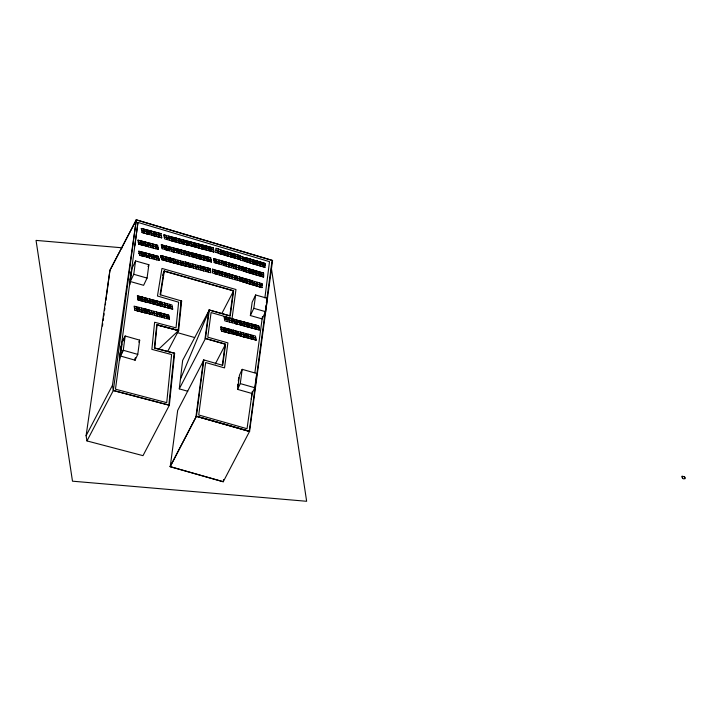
<?xml version="1.0" encoding="UTF-8"?>
<svg xmlns="http://www.w3.org/2000/svg" width="721" height="721" viewBox="0 0 721 721"><rect width="100%" height="100%" fill="white"/><g stroke="black" fill="none" stroke-linecap="round" stroke-linejoin="round"><path stroke-width="1.08" d="M222.32 365.196L225.15 344.187L205.043 338.464L208.892 309.868L229.846 315.834L233.216 290.806L163.937 271.114L160.089 294.727L181.647 300.999L178.655 330.461L157.088 324.829L154.736 348.063L174.626 353.272L169.354 405.238L143.001 455.654L86.962 440.928L86.096 435.718L109.943 270.249L136.296 219.869L272.087 260.371L266.373 302.802M168.831 405.319L174.121 353.173L154.393 347.973L156.727 324.919L178.294 330.56L157.088 324.829M181.142 300.891L178.15 330.362L178.655 330.461L167.804 351.226M187.757 391.26L179.286 388.853L182.647 360.41L209.306 310.021L230.251 315.987L233.649 290.77L164.307 271.024L163.279 272.998M264.895 297.863L269.51 261.651L137.963 222.41L115.468 389.187L166.722 402.66L171.607 354.543L151.87 349.361L154.618 322.26L176.023 327.884L178.637 302.198L157.457 296.007L161.955 268.437L235.956 289.509L232.045 318.538L211.091 312.572L207.783 337.167L227.89 342.89L224.528 367.899L205.665 362.528L198.726 414.972L247.033 428.725L252.368 391.323M170.237 466.658L177.681 410.402L203.872 359.977L196.427 416.233L170.237 466.658L223.24 481.745L249.592 431.338L272.583 260.479L136.341 219.842L109.943 270.249L106.672 294.799M102.463 326.027L102.761 323.801M103.211 320.448L103.518 318.222M103.815 315.987L104.121 313.761M104.572 310.409L104.869 308.182M105.32 304.839L105.617 302.604M105.924 300.369L106.375 297.025M86.962 440.928L113.323 390.512L136.323 219.716M130.177 279.478L130.483 277.261M130.934 273.926L131.231 271.7M120.01 355.011L120.461 351.668M120.767 349.442L121.218 346.098M130.113 280.352L130.573 277.008M130.871 274.782L131.321 271.438M134.791 245.816L137.963 222.41M133.764 274.286L135.557 260.939L148.868 264.724L147.066 278.081L143.605 285.309L130.303 281.514L133.764 274.286L147.066 278.081M122.128 343.971L120.254 355.958L135.061 360.176L137.765 354.39L139.685 340.141L125.175 336.004L122.164 341.772M179.286 388.853L205.485 338.428L209.306 310.021L180.656 378.687M223.537 479.528L223.24 481.745L170.075 466.64L196.427 416.233L249.592 431.338L196.427 416.233M237.57 386.447L237.867 384.257M238.309 380.967L238.75 377.678M252.08 393.513L237.57 389.376L239.48 375.127L242.193 369.341L256.703 373.478L254.783 387.727L252.08 393.513L251.269 399.074M237.57 389.376L240.273 383.599L242.193 369.341M250.358 315.546L252.161 302.198L255.622 294.97L267.374 298.323L265.58 311.67L262.12 318.898L250.358 315.546L253.819 308.327L255.622 294.97M254.883 372.676L262.417 316.672M265.319 310.616L249.232 431.428L195.995 416.269L203.466 359.824L222.735 365.349L225.583 344.151L205.485 338.428M265.625 308.381L266.076 305.028M120.101 355.029L121.795 342.772M129.789 284.867L132.096 268.158L135.557 260.939M113.323 390.512L169.354 405.238L113.323 390.512L112.458 385.311L136.341 219.842M119.623 360.302L120.254 355.958L123.273 350.199L125.175 336.004L122.471 341.79M160.585 294.835L164.307 271.024M141.271 228.485L160.945 233.658L141.271 228.485L142.01 232.486L161.648 237.795L151.843 235.217L151.455 233.135M137.963 240.165L140.343 240.904L140.73 242.878L138.315 242.247L137.963 240.165L157.629 245.347L158.332 249.484L158.016 247.321L138.315 242.247M141.658 230.414L143.236 230.981M138.396 242.184L144.84 243.959M142.01 232.486L149.31 234.559L148.607 230.414M148.111 244.933L148.445 246.726L138.792 244.158L143.713 245.32L142.866 241.4L140.379 240.805M144.038 231.144L161.297 235.731L161.648 237.795M144.452 233.018L143.686 229.116M141.631 253.792L139.099 253.323L158.8 258.397L159.152 260.461L158.413 256.424L138.747 251.241L143.65 252.476L144.497 256.397L139.577 255.234L149.265 257.703M142.866 241.4L157.629 245.347M139.18 253.26L158.764 258.497M146.507 231.946L146.192 229.774L146.895 233.928M148.688 230.432L149.427 234.478M143.65 252.476L158.413 256.424M146.066 245.996L145.291 242.103L146.03 246.095M151.104 231.18L151.843 235.217M147.724 242.842L148.499 246.906L158.368 249.385M153.519 231.811L154.303 235.866M150.184 243.491L150.527 245.564M154.339 235.767L153.943 233.694M146.85 257.073L146.12 253.188L146.859 257.082M148.508 253.918L149.283 257.983L159.152 260.461M152.717 244.158L153.456 248.204L152.681 244.149M148.868 255.73L149.283 257.983M156.421 234.451L156.06 232.378L156.754 236.398M150.968 254.567L151.392 256.658M158.485 233.009L159.233 237.164L158.494 233.117M147.661 300.585L147.192 298.413L137.387 295.835L147.156 298.512L147.895 302.55L138.09 299.981L137.774 297.818L172.4 306.957L157.656 303.081M151.392 256.442L151.816 258.533M155.511 246.762L155.871 248.835L155.159 244.698M134.521 308.02L144.254 310.787L144.642 312.761L134.836 310.183L134.097 306.146L143.93 308.624L144.642 312.761M151.734 258.515L151.004 254.468M138.09 299.981L137.387 295.835M153.501 255.234L153.843 257.298M134.836 310.183L144.678 312.662M139.766 296.574L140.55 300.621L140.234 298.458M136.512 306.776L136.909 308.858M154.267 259.181L153.465 255.225M155.997 255.784L156.7 259.921L155.943 255.775M142.226 297.214L142.578 299.287M173.986 239.381L188.839 243.338L188.451 241.364L163.856 234.893L166.344 235.488L167.164 239.507M211.073 259.884L186.369 253.413L185.892 251.241L161.306 244.78C166.2 245.302 162.468 251.106 169.408 250.602M139.748 311.364L139.054 307.335L139.396 309.3M143.001 301.162L142.262 297.124M164.19 247.321L161.657 246.852L186.288 253.224L161.738 246.789M141.433 308.074L142.226 312.121M171.787 251.341L162.171 248.664M145.164 299.756L144.723 297.764L145.516 301.82M163.757 245.464L164.604 249.394M163.856 234.893L164.217 236.966L188.812 243.437M170.507 258.253L171.283 262.318L186.045 266.184L185.73 264.021L161.098 257.649L160.747 255.576L175.491 259.461L176.266 263.507M142.253 312.031L141.776 310.021M161.18 257.595L170.895 260.227M147.309 298.512L172.013 304.983L172.725 309.12L157.962 305.253L157.511 303.099L147.859 300.522L148.256 302.505L172.725 309.12M169.129 238.263L168.759 236.118L169.525 240.192L189.154 245.5L174.401 241.634L173.653 237.47M146.949 311.292L144.407 310.787L169.147 317.168L169.462 319.331L168.759 315.185L144.056 308.714L146.561 309.318L146.913 311.391M186.045 266.184L161.576 259.569L171.283 262.318M166.966 250.079L166.209 246.005L167.02 250.025M144.254 310.787L134.476 308.11M144.606 310.733L149.526 311.896L149.833 314.023L149.049 310.111M147.895 302.55L138.126 299.882M148.256 302.505L147.895 300.432M163.631 258.127C161.937 250.926 165.289 265.526 163.658 258.217M154.645 315.284L144.993 312.707L149.923 313.869M149.689 299.242L150.112 301.117M149.779 299.206L162.171 302.396L162.522 304.568M150.166 301.189L150.725 303.126M165.623 256.973L166.407 260.876L166.019 258.947M147.021 311.364L147.472 313.338L147.057 311.265M171.959 240.724L171.238 236.839L171.968 240.733M150.761 303.027L149.815 299.107M152.194 299.846L153.176 303.667M152.302 299.909L153.14 303.766M148.941 310.048L149.328 312.031L151.049 312.508M171.066 247.447L171.841 251.512L174.293 252.053M168.038 257.604L168.849 261.408M171.427 249.259L171.841 251.512M174.401 241.634L164.685 238.885L164.217 236.966L188.839 243.338M176.086 238.218L176.51 240.3M151.464 310.751L152.266 314.545M173.527 248.096L173.95 250.187M151.879 312.572L169.111 317.267M173.905 250.07L174.257 252.152M155.52 304.343L154.799 300.459L155.538 304.352M157.178 301.189L157.998 305.154M153.924 311.4L154.402 313.284M153.979 311.409L154.709 315.456L169.498 319.232M174.374 252.062L173.563 247.997M176.059 248.763L176.483 250.647M157.962 305.253L148.283 302.405M159.647 301.838L160.071 303.92M181.106 239.435L181.764 243.563M156.421 311.941L157.205 316.104L156.466 312.067M176.023 248.754L176.798 252.692M160.071 303.712L160.495 305.803M181.467 241.508L181.818 243.572M160.413 305.785L159.683 301.738M176.239 263.498L175.888 261.435M183.522 240.066L184.234 244.212L183.963 242.058M158.881 312.698L159.692 316.654M158.953 312.617L168.759 315.185M177.916 260.2L178.736 264.156M181.368 252.035L181.674 254.089L180.971 249.953M162.91 306.434L162.135 302.496M159.656 316.645L159.233 314.762M178.312 262.282L178.655 264.246M164.667 303.054L165.379 307.191L164.622 303.036M161.414 313.256L162.117 317.402L161.801 315.239M183.395 250.701L184.215 254.648M180.376 260.849L181.151 264.796M180.421 260.867L180.809 262.841M186.676 244.743L186.036 240.733L186.775 244.77M189.154 245.5L188.451 241.364M167.137 303.703L167.795 307.831L167.488 305.776M163.802 313.995L164.145 316.059M188.686 241.463L213.281 247.934L188.686 241.463L189.515 245.455L214.02 251.971L199.221 248.195L198.527 244.049L199.221 248.195M171.877 251.413L186.604 255.387L185.892 251.241M182.837 261.498L183.63 265.553L182.918 261.417M186.369 253.413L211.109 259.785L211.424 261.948L196.671 258.082L195.923 253.918L196.364 255.91M164.568 317.934L163.829 313.896M189.515 245.455L189.154 243.374L213.632 250.007M191.065 242.193L192.02 245.978M166.344 314.554L167.047 318.691L166.299 314.545M188.397 252.071L189.371 255.964L186.955 255.333L186.604 253.26L186.991 255.234L196.608 257.902M185.306 262.147L160.711 255.676M210.478 270.781L210.162 268.618L185.45 262.138L187.965 262.741L188.316 264.814M191.543 244.113L191.966 245.987M170.246 308.363L169.552 304.334L170.336 308.39M188.911 253.918L188.433 251.971M188.983 253.99L189.434 255.964M185.811 264.219L185.45 262.138M186.009 264.156L190.903 265.418M193.462 242.797L194.436 246.618M191.326 254.549L190.939 252.575L191.795 256.64L211.424 261.948M196.049 268.708L186.397 266.139L191.236 267.446L190.344 263.48M193.85 244.77L194.4 246.717M191.398 254.711L191.849 256.595M186.613 264.427L188.352 264.724M188.424 264.796L188.911 266.662M190.452 263.544L191.29 267.401M193.859 255.36L193.462 253.269L194.228 257.172M196.752 247.384L196.013 243.392L196.797 247.294M190.876 265.373L210.514 270.69M198.915 246.032L213.668 249.908L189.073 243.437M192.868 264.174L193.652 268.077L192.949 264.084M196.256 255.829L211.037 259.975M199.167 248.024L189.551 245.356M199.203 258.632L198.383 254.567L199.167 258.731M201.411 246.681L201.673 248.736M195.409 264.733L196.112 268.879L210.865 272.754L210.162 268.618M195.697 266.635L196.112 268.879M201.754 248.745L200.943 244.689M203.439 245.455L203.863 247.33M200.844 255.324L201.619 259.263M197.797 265.472L198.608 269.528M197.869 265.49L198.645 269.429M204.178 249.385L203.439 245.347M201.06 270.069L200.321 266.022L200.708 268.113M200.321 266.139L210.126 268.717M203.646 258.037L203.376 255.883L204.088 260.02M206.287 248.078L205.891 245.987L206.63 250.034M208.396 246.654L209.09 250.674M206.233 258.506L205.791 256.514L206.53 260.56M203.475 270.817L202.772 266.671L203.529 270.826M208.225 257.262L209.009 261.317L208.522 259.317M211.082 249.439L211.505 251.314M205.197 267.419L205.945 271.457L205.674 269.312M211.595 251.341L210.811 247.285M210.721 257.812L185.982 251.44L210.721 257.812L211.46 261.849M207.666 268.068L208.063 270.141M207.999 270.014L208.387 271.997M220.77 251.737L215.949 250.079M208.486 272.024L207.702 267.969M225.547 255.306L215.894 252.386M216.615 261.2L214.038 260.669L214.011 258.686L238.687 265.851L238.705 269.798L223.898 265.508L223.843 261.543L223.843 263.625M214.038 260.669L238.642 267.915M218.247 248.988L215.858 248.186L215.921 250.178M218.292 249.042L220.716 249.745L220.806 251.638M223.843 265.328L214.164 262.48L219.103 263.787M220.635 252.08C212.497 248.916 224.456 259.506 220.716 249.745M212.425 269.194L214.921 269.861L214.993 273.701L215.029 271.709L217.454 272.412L217.418 274.44L217.345 270.564L237.101 276.368L212.425 269.194L212.569 272.998L237.119 280.307L237.101 276.368M216.462 261.372L216.435 259.389M212.542 271.015L215.029 271.709M216.48 259.443L216.679 263.084M240.435 259.641L220.707 253.918L220.581 250.088L240.318 255.775L240.399 259.74L237.975 259.037L237.795 257.118M215.056 273.692L217.517 274.295M223.05 250.8L223.149 254.513M219.04 263.832L218.941 260.047L238.687 265.851M221.338 260.921L221.455 264.526M225.439 251.593L225.601 255.486L228.052 256.081M225.448 253.413L225.601 255.486M225.61 253.404L240.309 257.848L240.399 259.74M219.806 273.151L219.779 271.33L219.86 275.034M227.908 252.305L228.142 256.099M227.935 254.288L228.025 256.18M222.212 272.15L222.311 276.017M224.862 274.674L222.356 273.944M226.385 262.282L226.403 266.229L226.313 262.255M230.45 253.044L230.54 254.937M235.497 258.217L230.567 256.793M228.818 263.093L228.863 266.833M224.763 276.621L224.709 274.737M228.827 266.932L228.809 264.949M224.817 276.738L224.718 272.763M232.955 253.648L233.036 257.622M233.045 255.549L232.901 253.639M227.223 273.61L227.286 275.494M231.243 263.796L231.261 265.661M235.425 254.36L235.461 258.316M231.369 267.563L231.27 263.697M235.515 256.252L235.379 254.351M233.712 264.517L233.793 268.266M229.792 276.107L229.684 274.214L229.783 278.072M233.703 266.482L233.748 264.418M238.011 258.938L237.849 255.063M236.182 265.238L236.281 269.095M232.207 278.775L232.261 276.828M236.127 267.185L236.317 268.996M240.318 255.775L220.545 250.187M240.318 256.189L242.743 256.892L240.318 256.189L240.463 259.993L250.142 262.841M240.435 258.01L242.887 258.803M234.595 275.746L234.722 279.505M234.541 277.693L234.631 279.478M238.804 265.95L263.589 273.124L238.804 265.95L238.822 267.933L263.616 275.107M238.822 267.933L263.652 275.007L248.853 270.708M239.002 267.87L239.066 269.753L248.745 272.601M242.635 257.208L245.059 257.911L242.635 257.208L242.698 259.091M237.056 278.423L212.488 271.078M241.193 266.752L241.382 268.509M224.087 316.717L233.892 319.295L224.087 316.717L224.79 320.863L234.631 323.341L234.28 321.269L224.474 318.7L234.253 321.368M262.029 285.624L237.272 278.342M241.283 266.725L241.49 270.465L241.427 268.572M241.409 336.337L240.661 332.183L241.409 336.337L256.198 340.114L231.702 333.589L231.342 331.516L255.856 338.05L231.108 331.669L230.639 329.506L220.797 327.028L230.603 329.605L231.342 333.643L221.536 331.065L221.149 329.091L231.026 331.48L221.149 329.091M237.416 278.387L262.056 285.525L247.132 281.127L247.213 283.29L262.02 287.589L242.319 281.713L242.121 277.936M247.159 283.119L237.506 280.172M250.115 260.858L265.049 265.247L264.986 263.363L245.248 257.622L264.949 263.462L265.004 267.311L250.196 263.012L250.187 259.064M245.122 259.794L245.059 257.911M239.597 277.261L252.125 280.766L252.188 282.767M265.004 267.311L245.302 261.435L245.266 259.605L265.013 265.346M221.536 331.065L220.833 326.928M226.466 317.456L226.818 319.52M239.696 279.045L239.633 277.161M223.213 327.658L223.952 331.696L223.6 329.623M239.895 279.081L239.958 280.965M239.994 280.866L239.732 277.134M247.636 258.424L247.691 260.146M243.914 271.204L243.743 267.329L243.914 271.204L263.643 276.972L263.589 273.124M227.295 321.404L226.502 317.357M247.754 262.038L247.673 258.325M229.017 318.015L229.711 322.044M242.283 279.883L242.382 281.668M246.24 268.194L246.303 269.915M225.673 328.307L226.421 332.345L226.115 330.299M246.357 271.799L246.276 268.095M250.25 260.948L250.142 259.046M244.653 278.703L244.789 280.505M231.477 318.664L232.18 322.801L231.702 320.8M248.709 268.915L248.799 272.781L263.607 277.071M228.142 328.956L228.539 331.029M244.77 282.317L244.68 278.603M252.575 259.866L252.71 263.733M228.566 330.831L228.963 332.913M252.738 263.634L252.593 261.732M244.356 323.963L259.109 327.839L258.722 325.865L234.01 319.394L258.686 325.964L259.425 330.002L244.671 326.135L243.923 321.972M251.178 269.627L251.314 273.502M230.756 329.596L255.459 336.067L256.171 340.213M247.213 283.29L247.159 279.324M251.35 271.438L251.35 273.403M255.081 260.587L255.108 262.453M255.117 260.605L255.162 264.337M234.01 319.394L234.37 321.467L235.974 321.89M234.568 321.404L234.956 323.387C240.228 327.902 234.911 315.474 236.785 322.098M231.342 333.643L221.572 330.966M234.956 323.387L244.671 326.135M231.702 333.589L231.342 331.516M249.682 281.929L249.754 283.912M233.135 330.326L235.677 330.831L236.623 334.751M249.664 282.127L249.628 280.045L249.718 284.011M253.72 270.366L253.711 272.331M257.541 261.308L257.586 265.157L257.622 261.218M233.649 332.174L233.171 330.227M237.038 322.035L237.425 324.008M233.721 332.246L234.172 334.22M253.738 274.205L253.72 270.258M252.098 280.866L252.179 284.615M234.208 334.12L233.262 330.2M238.903 320.728L239.327 322.602M239.002 320.791L239.787 324.693L259.425 330.002M235.677 330.831L236.064 332.814M260.092 261.939L260.065 265.869L260.155 263.823M236.146 332.967L236.587 334.85M256.243 274.935L256.225 270.988L256.252 272.971M254.585 281.487L254.603 285.435L254.576 283.452M238.164 331.633L238.975 335.427M258.614 271.79L258.758 273.592M238.218 331.642L238.579 333.453M262.48 262.741L262.525 264.724M258.704 275.539L258.641 273.656M262.426 264.688L262.516 266.473M242.229 325.225L241.454 321.323M262.615 266.509L262.516 262.642M257.163 284.101L257.073 286.147L257.055 282.199M261.083 272.511L261.128 276.242M261.218 276.269L261.065 274.359M241.355 336.166L231.729 333.49M259.497 283.02L259.533 284.993M246.348 322.72L247.168 326.775L246.384 322.62M259.479 284.867L259.533 286.751M243.094 332.922L243.914 336.986M259.632 286.787L259.533 282.92M237.236 278.441L237.209 276.458L262.002 283.641L262.02 287.589M243.941 336.887L243.473 334.895M248.88 323.387L249.619 327.316M249.619 327.424L249.223 325.342M245.969 335.662L245.618 333.481L246.357 337.518M251.296 324.017L252.08 328.073M248.826 338.284L248.069 334.129L248.385 336.292M252.116 327.974L251.719 325.901M253.756 324.666L254.18 326.541M254.531 328.605L253.792 324.567M251.241 338.915L250.584 334.787L250.935 336.86M256.694 327.208L256.252 325.216L257.009 329.371M253.269 337.572L253.783 339.474M253.693 339.447L252.999 335.427M682.111 476.266C682.21 481.799 688.717 476.878 682.111 476.266L682.499 478.239M162.585 275.386L164.271 271.213M120.551 356.039L123.255 350.262L137.765 354.39M138.783 342.069L139.685 340.141M148.003 266.536L148.868 264.724M266.509 300.125L267.374 298.323M221.834 313.509L233.135 291.753M215.318 363.925L225.069 345.143M86.096 435.718L112.458 385.311M180.611 302.973L181.647 300.999M158.422 349.442L178.655 330.461M174.284 353.173L174.626 353.272M122.318 247.808L36.05 240.399L72.488 481.186L306.65 501.284L271.393 268.266M168.741 236.29L188.415 241.463M141.622 230.513L161.333 235.632M166.181 246.167L185.865 251.341M145.696 244.185L157.98 247.42M185.847 264.12L210.55 270.591M185.648 264.21L170.895 260.335L170.589 258.163M234.406 321.368L259.109 327.839M236.876 322.071L259.073 327.938M137.729 297.899L147.544 300.486L137.702 297.998M221.185 328.992L230.99 331.579M253.819 308.327L265.58 311.67M176.519 332.381L194.652 337.545M240.273 383.599L254.783 387.727M220.617 252.026L240.408 257.667L215.804 250.493L215.858 252.485M240.372 258.073L265.049 265.247M213.984 258.785L216.408 259.488M214.074 260.569L238.75 267.734M217.354 272.556L237.119 278.351M684.562 476.806L684.95 478.78M233.892 319.295L234.631 323.341M228.963 318.006L229.368 320.088M213.281 247.934L213.984 252.071M228.178 328.857L228.927 333.003M208.351 246.636L208.757 248.727M187.839 262.877L188.226 264.85M183.431 250.602L184.188 254.747M186.045 264.057L186.397 266.139M185.333 262.047L186.081 266.085M176.113 238.119L176.897 242.283M173.95 239.48L174.338 241.454M166.272 235.533L166.632 237.606M160.945 233.658L161.684 237.696M161.774 246.69L162.135 248.763M161.306 244.78L161.657 246.852M160.747 255.576L161.576 259.569M150.22 243.392L151.004 247.555M143.614 252.575L144.407 256.541M140.451 240.76L141.262 244.789M141.235 251.836L142.046 255.865M141.163 251.881L141.514 253.954M138.432 242.085L138.792 244.158M139.216 253.161L139.577 255.234M138.747 251.241L139.099 253.323M146.435 309.444L146.823 311.427M144.642 310.634L144.993 312.707M144.056 308.714L144.407 310.787M136.539 306.677L137.296 310.832M230.45 252.927L230.567 256.91M223.005 250.782L223.104 252.792M218.283 248.889L218.346 251.034M218.283 251.187L218.346 253.179M262.002 283.641L262.056 285.525M248.745 268.816L248.817 270.808M245.248 257.622L245.302 261.435M242.914 258.704L242.887 260.696L242.743 256.892M237.452 278.288L237.47 280.271M232.153 274.926L232.225 276.927M227.223 273.493L227.277 277.459M222.248 272.051L222.32 274.043M214.011 258.686L214.164 262.48M135.278 358.04L135.061 360.176L135.35 357.986M168.678 246.717L169.381 250.71L168.633 246.708M178.61 238.777L179.349 242.923L178.61 238.777M173.076 258.821L173.788 262.967L173.004 258.803M178.556 249.313L179.259 253.459L178.502 249.304"/></g></svg>
